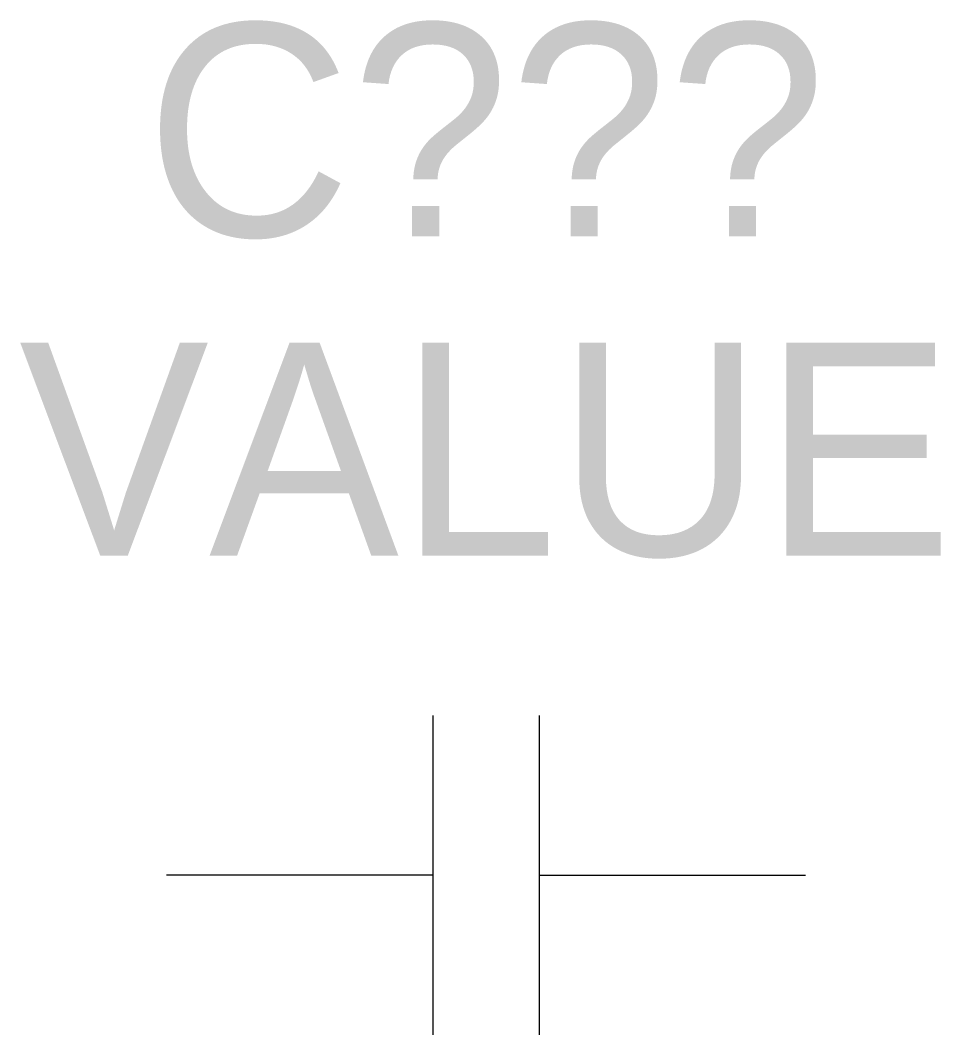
# Model space of a CAD drawing. Extents: x 11.963 to 12.827, y 8.25 to 9.203.
import ezdxf
from ezdxf.enums import TextEntityAlignment as Align

# ---------------------------------------------------------------- set-up
doc = ezdxf.new("R2010")
doc.units = 0
doc.layers.add('1', color=7, linetype='CONTINUOUS')

# ---------------------------------------------------------------- blocks, each defined once
blk = doc.blocks.new('CAP')
at = {"layer": '1', "color": 0}
for p, q in [((0, 0.05), (0, 0.3)), ((-0.15, 0.05), (0.15, 0.05)), ((-0.15, -0.05), (0.15, -0.05)), ((0, -0.05), (0, -0.3))]:
    blk.add_line(p, q, dxfattribs=at)

msp = doc.modelspace()

# ---------------------------------------------------------------- block references
at = {"layer": '1', "color": 0, "rotation": 270}
msp.add_blockref('CAP', (12.4, 8.4), dxfattribs=at)

# ---------------------------------------------------------------- texts
at = {"layer": '1', "color": 0}
for tag, text, p in [('C???', 'C???', (12.4, 9)), ('VALUE', '000000', (12.4, 8.7))]:
    msp.add_attdef(tag, text=text, height=0.2, dxfattribs=at).set_placement(p, align=Align.CENTER)

doc.saveas('drawing.dxf')
